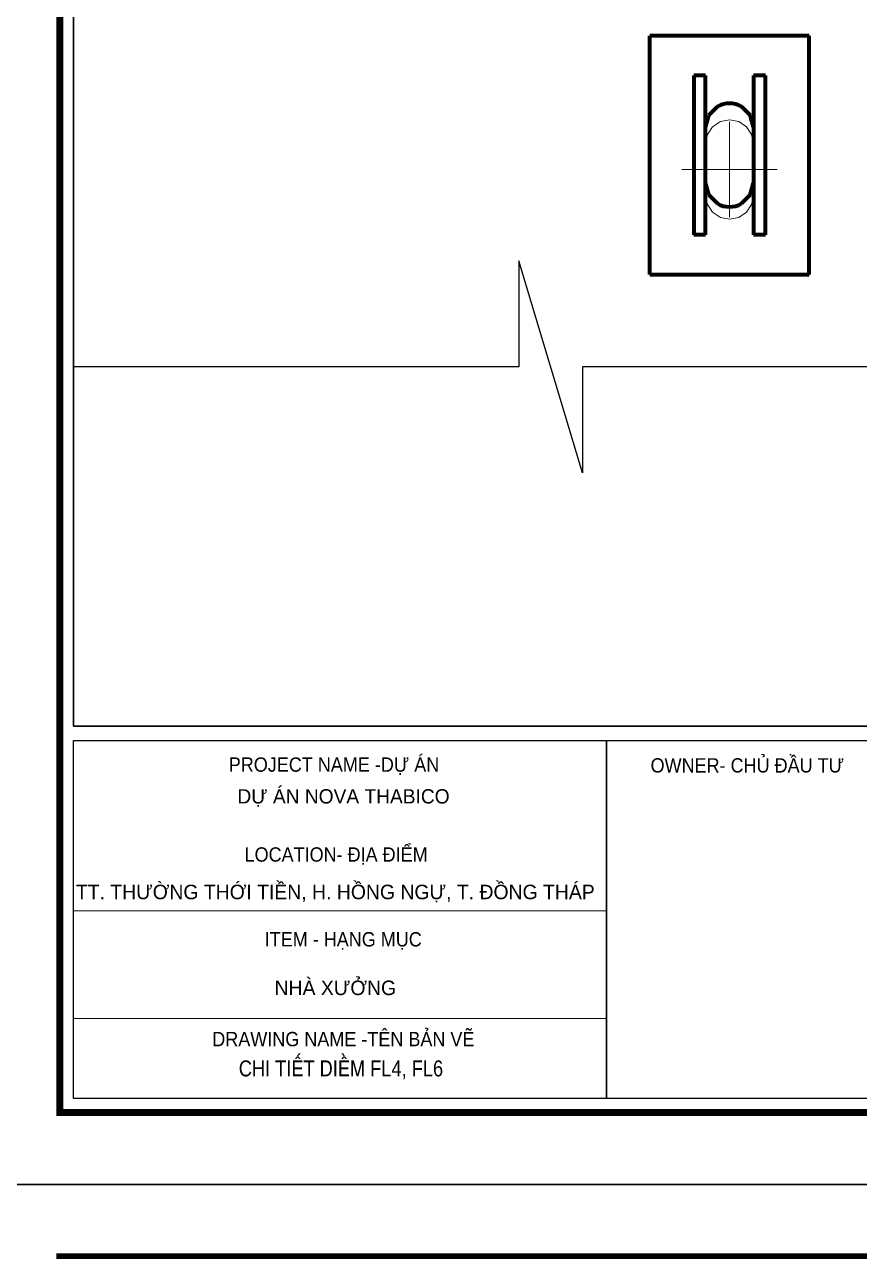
# Model space of a CAD drawing. Header units: inches. Extents: x 2 to 32666, y -5537 to 22.
# Drawn here: x 20811.9 to 20916.9, y -4132.9 to -3978.7 of the extents above; entities that cross this region are included whole.
import ezdxf
from ezdxf.enums import TextEntityAlignment as Align

# ---------------------------------------------------------------- set-up
doc = ezdxf.new("R2010")
doc.units = ezdxf.units.IN
doc.header["$MEASUREMENT"] = 0
for name, color, linetype in [('2', 2, 'Continuous'), ('3', 3, 'Continuous'), ('7', 7, 'Continuous'), ('BAO KHUNG', 31, 'Continuous'), ('DIM', 8, 'Continuous'), ('NET IN', 3, 'Continuous')]:
    doc.layers.add(name, color=color, linetype=linetype)
doc.layers.add('Cover text', color=7, linetype='Continuous', true_color=0x52370f)
doc.layers.add('S-Hatch', color=8, linetype='Continuous', lineweight=9)
doc.styles.get("Standard").update_dxf_attribs({"font": 'arial.ttf'})
doc.styles.add('style1', font='VHAVAN.TTF')
doc.styles.add('TIEU DE', font='Vharialn.ttf')

# ---------------------------------------------------------------- blocks, each defined once
blk = doc.blocks.new('kt kien truc 1')
at = {"layer": '2', "color": 157, "linetype": 'Continuous'}
blk.add_lwpolyline([(0, 420), (594, 420), (594, 0), (0, 0)], close=True, dxfattribs=at)
at = {"layer": '7', "color": 147, "linetype": 'Continuous'}
blk.add_lwpolyline([(12.33, 57.61), (581.67, 57.61), (581.67, 409.19), (12.33, 409.19)], close=True, dxfattribs=at)
at = {"layer": 'BAO KHUNG', "color": 167, "linetype": 'Continuous', "const_width": 0.871}
blk.add_lwpolyline([(10.59, 9.07), (583.41, 9.07), (583.41, 410.93), (10.59, 410.93)], close=True, dxfattribs=at)
at = {"layer": 'BAO KHUNG', "color": 7}
for points in [[(12.33, 55.81), (79.28, 55.81), (79.28, 10.81), (12.33, 10.81)], [(79.28, 55.81), (144.95, 55.81), (144.95, 10.81), (79.28, 10.81)]]:
    blk.add_lwpolyline(points, close=True, dxfattribs=at)
at = {"layer": 'S-Hatch'}
for p, q in [((12.33, 34.43), (79.28, 34.43)), ((79.28, 20.88), (12.33, 20.88))]:
    blk.add_line(p, q, dxfattribs=at)
at = {"layer": 'BAO KHUNG', "color": 7, "linetype": 'Continuous', "width": 0.9}
for s, p in [('PROJECT NAME -DỰ ÁN ', (45.37, 51.89)), ('LOCATION- ĐỊA ĐIỂM', (45.32, 40.59))]:
    blk.add_text(s, height=1.8, dxfattribs=at).set_placement(p, align=Align.CENTER)
for s, p in [(' OWNER- CHỦ ĐẦU TƯ', (84.21, 51.79)), ('ITEM - HẠNG MỤC ', (36.35, 29.93)), ('DRAWING NAME -TÊN BẢN VẼ ', (29.76, 17.39))]:
    blk.add_text(s, height=1.8, dxfattribs=at).set_placement(p)
at = {"layer": 'Cover text', "linetype": 'Continuous', "style": 'style1'}
for s, height, p in [('dù ¸n nova thabico', 1.8, (46.25, 47.9)), ('tt. th\xadêng thíi tiÒn, h. hång ngù, t. ®ång th¸p', 1.8225, (45.22, 35.87)), ('NHµ X¦ëNG', 1.823, (45.22, 23.82))]:
    blk.add_text(s, height=height, dxfattribs=at).set_placement(p, align=Align.CENTER)
at = {"layer": 'Cover text', "ltscale": 0.5, "style": 'TIEU DE'}
for tag, p in [('TENBANVE', (45.93, 14.6)), ('STT', (555.05, 15.58))]:
    blk.add_attdef(tag, text='', height=2, dxfattribs=at).set_placement(p, align=Align.MIDDLE_CENTER)

msp = doc.modelspace()

# ---------------------------------------------------------------- linework, layer by layer
at = {"layer": '2', "lineweight": 100}
for p, q in [((20890.5304, -4010.1369), (20890.5304, -3980.1369)), ((20910.5304, -3980.137), (20890.5304, -3980.1369)), ((20910.5304, -4010.137), (20910.5304, -3980.137)), ((20896.0304, -3985.1369), (20896.0304, -4005.1369)), ((20897.5304, -3985.1369), (20896.0304, -3985.1369)), ((20897.5304, -4005.1369), (20897.5304, -3985.1369)), ((20903.5304, -3985.1369), (20903.5304, -4005.1369)), ((20905.0304, -3985.1369), (20903.5304, -3985.1369)), ((20905.0304, -4005.1369), (20905.0304, -3985.1369)), ((20899.0304, -3989.0389), (20897.9324, -3990.1369)), ((20903.1285, -3990.1369), (20902.0304, -3989.0389)), ((20897.5304, -3991.6369), (20897.9324, -3990.1369)), ((20903.5304, -3991.6369), (20903.1285, -3990.1369)), ((20897.9324, -4000.1369), (20897.5304, -3998.6369)), ((20903.1285, -4000.1369), (20903.5304, -3998.6369)), ((20897.9324, -4000.1369), (20899.0304, -4001.235)), ((20902.0304, -4001.235), (20903.1285, -4000.1369)), ((20897.5304, -4005.1369), (20896.0304, -4005.1369)), ((20905.0304, -4005.1369), (20903.5304, -4005.1369)), ((20890.5304, -4010.1369), (20910.5304, -4010.137))]:
    msp.add_line(p, q, dxfattribs=at)
at = {"layer": '2', "lineweight": 0}
for p, q in [((20898.4091, -3991.5734), (20897.7588, -3992.5466)), ((20899.3824, -3990.9231), (20898.4091, -3991.5734)), ((20900.5304, -3990.6947), (20899.3824, -3990.9231)), ((20901.6785, -3990.9231), (20900.5304, -3990.6947)), ((20900.5304, -3990.6947), (20900.5304, -3990.6947)), ((20900.5304, -3990.9447), (20900.5304, -4002.9447)), ((20902.6518, -3991.5734), (20901.6785, -3990.9231)), ((20903.3021, -3992.5467), (20902.6518, -3991.5734)), ((20897.7588, -3992.5466), (20897.5304, -3993.6947)), ((20897.5304, -3993.6947), (20897.5304, -4000.1947)), ((20903.5304, -3993.6947), (20903.3021, -3992.5467)), ((20903.5304, -4000.1947), (20903.5304, -3993.6947)), ((20906.5304, -3996.9447), (20894.5304, -3996.9447)), ((20897.5304, -4000.1947), (20897.7588, -4001.3427)), ((20897.7588, -4001.3427), (20898.4091, -4002.316)), ((20902.6517, -4002.316), (20903.3021, -4001.3428)), ((20903.3021, -4001.3428), (20903.5304, -4000.1947)), ((20898.4091, -4002.316), (20899.3824, -4002.9663)), ((20901.6785, -4002.9663), (20902.6517, -4002.316)), ((20899.3824, -4002.9663), (20900.5304, -4003.1947)), ((20900.5304, -4003.1947), (20901.6785, -4002.9663)), ((20900.5304, -4003.1947), (20900.5304, -4003.1947))]:
    msp.add_line(p, q, dxfattribs=at)
at = {"layer": '2', "lineweight": 100}
for centre, start, end in [((20900.5304, -3991.6369), 59.999967, 119.999967), ((20900.5304, -3998.6369), 239.999966, 299.999966)]:
    msp.add_arc(centre, 3, start, end, dxfattribs=at)
at = {"layer": 'DIM'}
msp.add_lwpolyline([(20818.1005, -3715.3349), (21387.4384, -3715.3349), (21387.4384, -4066.9148), (20818.1005, -4066.9148)], close=True, dxfattribs=at)
msp.add_lwpolyline([(20938.0313, -4021.7348), (20882.0636, -4021.7348), (20882.0636, -4035.0604), (20874.0682, -4008.4091), (20874.0682, -4021.7348), (20818.1005, -4021.7348)], dxfattribs=at)
at = {"layer": 'NET IN'}
for points in [[(20805.7695, -3704.5249), (21399.7695, -3704.5249), (21399.7695, -4124.5249), (20805.7695, -4124.5249)], [(20805.7695, -4124.5249), (21399.7695, -4124.5249), (21399.7695, -4544.5249), (20805.7695, -4544.5249)]]:
    msp.add_lwpolyline(points, close=True, dxfattribs=at)

# ---------------------------------------------------------------- block references
at = {"layer": '3'}
ref = msp.add_blockref('kt kien truc 1', (20805.7695, -4124.5249), dxfattribs=at)
ref.add_attrib('TENBANVE', 'chi tiÕt diÒm fl4, fl6', dxfattribs={"ltscale": 0.5, "height": 2, "style": 'TIEU DE'}).set_placement((20851.6991, -4109.9218), align=Align.MIDDLE_CENTER)
msp.add_blockref('kt kien truc 1', (20805.7695, -4544.5249), dxfattribs=at)

doc.saveas('drawing.dxf')
